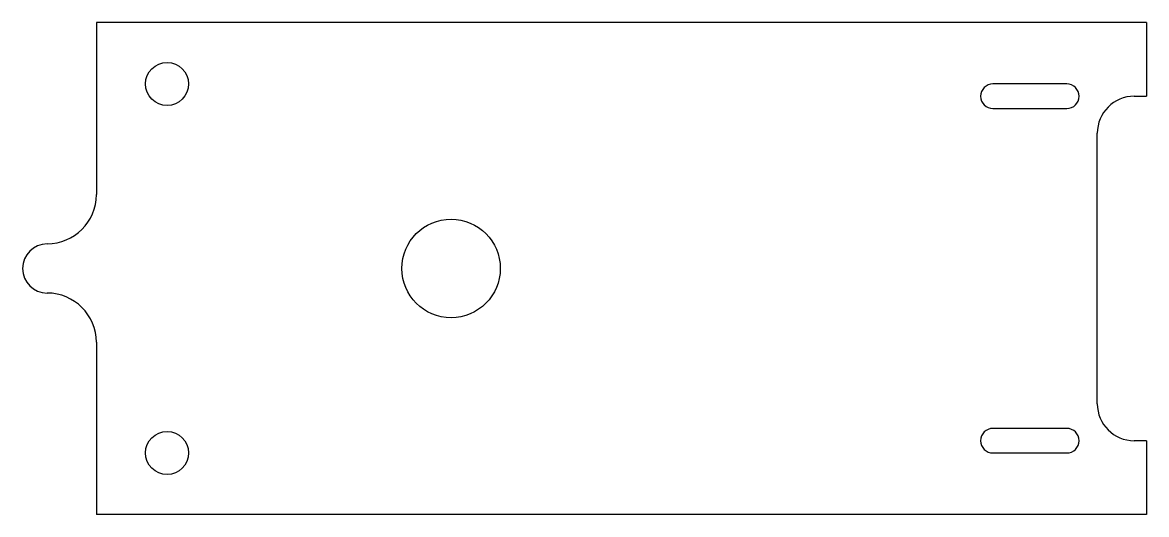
# Model space of a CAD drawing. Extents: x 0.6 to 12, y 18.5 to 23.5.
import ezdxf

# ---------------------------------------------------------------- set-up
doc = ezdxf.new("R2010")
doc.units = 0
doc.layers.get('0').update_dxf_attribs({"linetype": 'CONTINUOUS'})

msp = doc.modelspace()

# ---------------------------------------------------------------- linework, layer by layer
at = {"color": 7, "linetype": 'CONTINUOUS'}
for p, q in [((1.355, 23.46), (1.355, 21.71)), ((12.02, 23.46), (1.355, 23.46)), ((12.02, 23.46), (12.02, 22.71)), ((11.21, 22.835), (10.46, 22.835)), ((11.895, 22.71), (12.02, 22.71)), ((10.46, 22.585), (11.21, 22.585)), ((11.52, 19.585), (11.52, 22.335)), ((1.355, 20.21), (1.355, 18.46)), ((11.21, 19.335), (10.46, 19.335)), ((12.02, 19.21), (11.895, 19.21)), ((12.02, 19.21), (12.02, 18.46)), ((10.46, 19.085), (11.21, 19.085)), ((12.02, 18.46), (1.355, 18.46))]:
    msp.add_line(p, q, dxfattribs=at)
for centre, radius in [((2.073, 22.835), 0.219), ((4.957, 20.96), 0.5), ((2.073, 19.085), 0.219)]:
    msp.add_circle(centre, radius, dxfattribs=at)
for centre, radius, start, end in [((10.46, 22.71), 0.125, 90, 270), ((11.21, 22.71), 0.125, 270, 90), ((11.895, 22.335), 0.375, 90, 180), ((0.855, 21.71), 0.5, 270, 0), ((0.855, 20.96), 0.25, 90, 270), ((0.855, 20.21), 0.5, 0, 90), ((11.895, 19.585), 0.375, 180, 270), ((10.46, 19.21), 0.125, 90, 270), ((11.21, 19.21), 0.125, 270, 90)]:
    msp.add_arc(centre, radius, start, end, dxfattribs=at)

doc.saveas('drawing.dxf')
